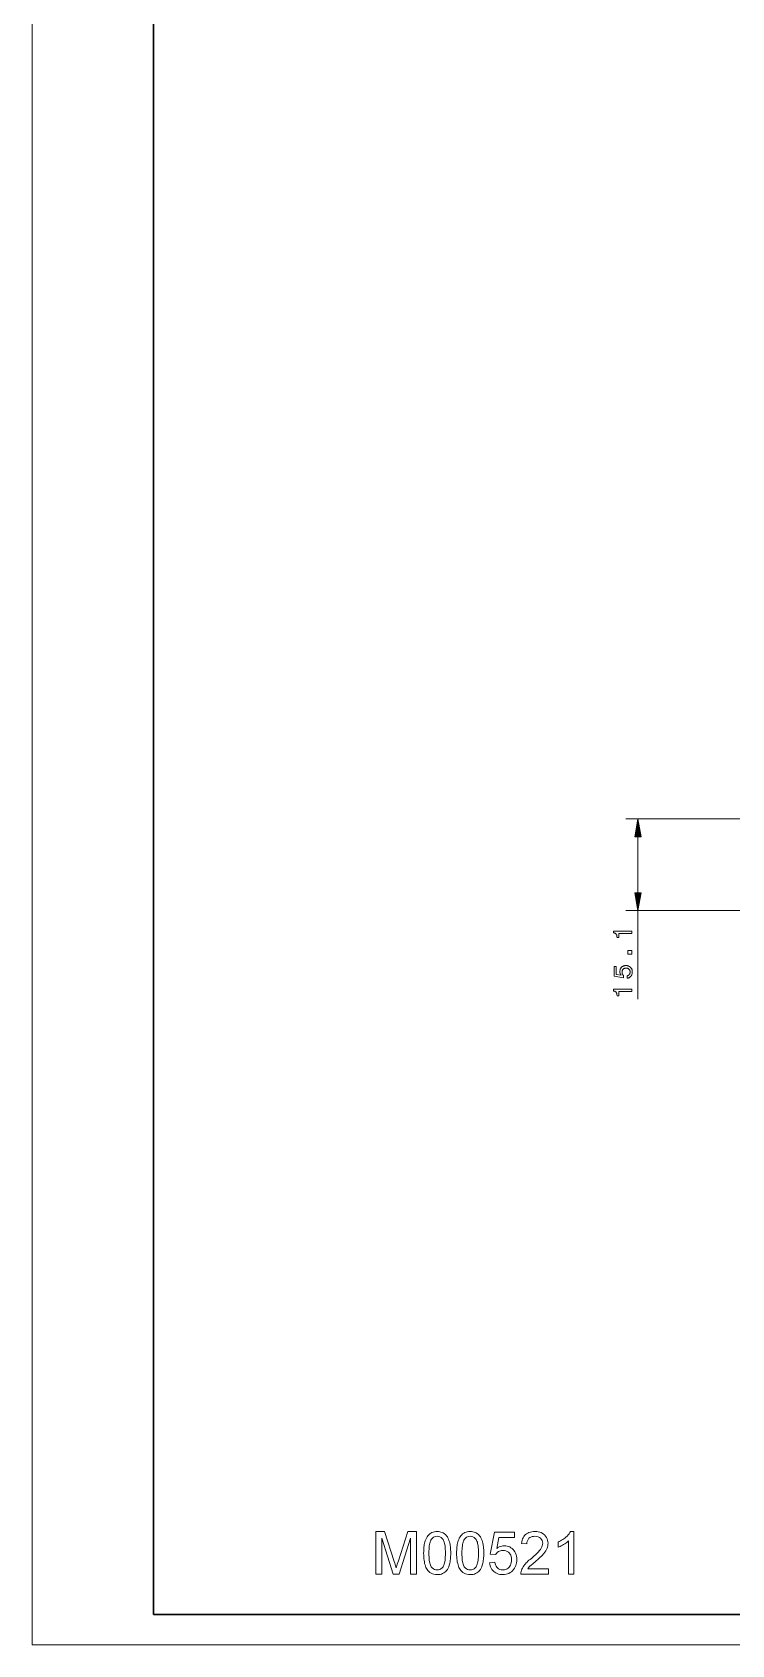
# Model space of a CAD drawing. Extents: x 0 to 297, y 0 to 420.
# Drawn here: x 0 to 115.4, y 0 to 265.8 of the extents above; entities that cross this region are included whole.
import ezdxf

# ---------------------------------------------------------------- set-up
doc = ezdxf.new("R2010")
doc.units = 0

msp = doc.modelspace()

# ---------------------------------------------------------------- linework, layer by layer
at = {"color": 7, "lineweight": 13}
for p, q in [((0, 0), (0, 420)), ((134.74, 136.13), (97.92, 136.13)), ((148.5, 121.03), (97.92, 121.03)), ((0, 0), (297, 0))]:
    msp.add_line(p, q, dxfattribs=at)
at = {"color": 7, "lineweight": 30}
for q in [(20, 415), (292, 5)]:
    msp.add_line((20, 5), q, dxfattribs=at)
at = {"color": 7, "lineweight": 13, "ltscale": 0.229779}
msp.add_line((99.92, 123.98), (99.92, 133.17), dxfattribs=at)
at = {"color": 7, "lineweight": 13, "ltscale": 0.364332}
msp.add_line((99.92, 106.45), (99.92, 121.03), dxfattribs=at)
at = {"color": 7, "lineweight": 13}
for points in [[(100.44, 133.17), (99.92, 136.13), (99.4, 133.17)], [(99.4, 123.98), (99.92, 121.03), (100.44, 123.98)], [(98.92, 117.27), (96.78, 117.27), (96.78, 116.57), (96.48, 116.57), (96.48, 116.64), (96.47, 116.72), (96.46, 116.78), (96.45, 116.85), (96.44, 116.91), (96.42, 116.96), (96.41, 117.01), (96.39, 117.06), (96.36, 117.1), (96.34, 117.14), (96.31, 117.18), (96.27, 117.21), (96.24, 117.24), (96.2, 117.27), (96.16, 117.29), (96.11, 117.31), (96.06, 117.33), (96.01, 117.35), (95.96, 117.36), (95.9, 117.37), (95.9, 117.66), (98.92, 117.66)], [(98.92, 113.85), (98.27, 113.85), (98.27, 114.45), (98.92, 114.45)], [(98.14, 109.88), (98.14, 110.28), (98.18, 110.29), (98.22, 110.3), (98.27, 110.31), (98.31, 110.33), (98.34, 110.35), (98.38, 110.37), (98.41, 110.39), (98.44, 110.42), (98.47, 110.44), (98.5, 110.48), (98.53, 110.51), (98.55, 110.54), (98.57, 110.58), (98.59, 110.62), (98.6, 110.66), (98.61, 110.7), (98.62, 110.74), (98.63, 110.79), (98.63, 110.83), (98.63, 110.88), (98.63, 110.94), (98.63, 111), (98.62, 111.05), (98.6, 111.1), (98.59, 111.15), (98.57, 111.2), (98.54, 111.25), (98.52, 111.29), (98.48, 111.33), (98.45, 111.37), (98.41, 111.4), (98.37, 111.43), (98.33, 111.46), (98.28, 111.48), (98.24, 111.5), (98.19, 111.52), (98.14, 111.53), (98.08, 111.54), (98.03, 111.55), (97.97, 111.55), (97.91, 111.55), (97.85, 111.54), (97.79, 111.53), (97.74, 111.52), (97.69, 111.5), (97.64, 111.48), (97.6, 111.46), (97.56, 111.43), (97.52, 111.4), (97.48, 111.37), (97.45, 111.33), (97.41, 111.29), (97.39, 111.25), (97.36, 111.2), (97.34, 111.16), (97.33, 111.11), (97.31, 111.05), (97.31, 111), (97.3, 110.94), (97.3, 110.88), (97.3, 110.85), (97.3, 110.81), (97.3, 110.78), (97.31, 110.75), (97.32, 110.71), (97.32, 110.68), (97.33, 110.65), (97.34, 110.62), (97.35, 110.59), (97.37, 110.56), (97.38, 110.53), (97.4, 110.51), (97.42, 110.48), (97.43, 110.45), (97.45, 110.43), (97.48, 110.4), (97.5, 110.38), (97.52, 110.35), (97.55, 110.33), (97.57, 110.31), (97.57, 109.97), (95.98, 110.2), (95.98, 111.8), (96.34, 111.8), (96.34, 110.49), (97.15, 110.37), (97.13, 110.39), (97.11, 110.42), (97.09, 110.44), (97.08, 110.46), (97.06, 110.49), (97.05, 110.51), (97.04, 110.54), (97.02, 110.57), (97.01, 110.6), (97, 110.63), (96.99, 110.65), (96.98, 110.68), (96.98, 110.72), (96.97, 110.75), (96.96, 110.78), (96.96, 110.81), (96.96, 110.84), (96.95, 110.88), (96.95, 110.91), (96.95, 110.94), (96.96, 111.04), (96.96, 111.12), (96.98, 111.21), (97, 111.29), (97.02, 111.36), (97.05, 111.43), (97.09, 111.5), (97.13, 111.57), (97.17, 111.63), (97.23, 111.69), (97.28, 111.74), (97.34, 111.79), (97.41, 111.83), (97.47, 111.87), (97.54, 111.9), (97.62, 111.92), (97.69, 111.94), (97.77, 111.96), (97.86, 111.97), (97.95, 111.97), (98.04, 111.97), (98.13, 111.96), (98.21, 111.94), (98.29, 111.92), (98.37, 111.89), (98.45, 111.86), (98.52, 111.82), (98.59, 111.78), (98.65, 111.73), (98.71, 111.67), (98.77, 111.61), (98.82, 111.54), (98.86, 111.48), (98.9, 111.4), (98.93, 111.33), (98.96, 111.25), (98.98, 111.16), (98.99, 111.08), (99, 110.99), (99, 110.89), (99, 110.81), (98.99, 110.73), (98.98, 110.65), (98.97, 110.58), (98.94, 110.51), (98.92, 110.44), (98.89, 110.37), (98.85, 110.31), (98.81, 110.25), (98.76, 110.19), (98.72, 110.14), (98.66, 110.09), (98.61, 110.05), (98.55, 110.01), (98.49, 109.97), (98.42, 109.94), (98.36, 109.92), (98.29, 109.9), (98.21, 109.89)], [(98.92, 107.67), (96.78, 107.67), (96.78, 106.97), (96.48, 106.97), (96.48, 107.05), (96.47, 107.12), (96.46, 107.19), (96.45, 107.25), (96.44, 107.31), (96.42, 107.37), (96.41, 107.42), (96.39, 107.47), (96.36, 107.51), (96.34, 107.55), (96.31, 107.58), (96.27, 107.62), (96.24, 107.65), (96.2, 107.67), (96.16, 107.7), (96.11, 107.72), (96.06, 107.74), (96.01, 107.75), (95.96, 107.76), (95.9, 107.77), (95.9, 108.07), (98.92, 108.07)], [(56.7, 11.66), (56.7, 18.66), (58.14, 18.66), (59.73, 13.73), (59.81, 13.47), (59.89, 13.24), (59.95, 13.03), (60.01, 12.85), (60.05, 12.7), (60.1, 12.87), (60.16, 13.06), (60.23, 13.28), (60.31, 13.54), (60.4, 13.82), (61.98, 18.66), (63.41, 18.66), (63.41, 11.66), (62.43, 11.66), (62.43, 17.59), (60.53, 11.66), (59.56, 11.66), (57.67, 17.59), (57.67, 11.66)], [(64.57, 15.11), (64.58, 15.38), (64.58, 15.63), (64.6, 15.88), (64.62, 16.11), (64.65, 16.34), (64.68, 16.55), (64.72, 16.75), (64.77, 16.94), (64.82, 17.12), (64.91, 17.36), (65.02, 17.59), (65.13, 17.79), (65.27, 17.98), (65.41, 18.14), (65.57, 18.27), (65.74, 18.39), (65.92, 18.49), (66.12, 18.56), (66.34, 18.62), (66.57, 18.65), (66.81, 18.66), (67.02, 18.65), (67.23, 18.62), (67.43, 18.58), (67.62, 18.51), (67.8, 18.43), (68.01, 18.31), (68.19, 18.16), (68.35, 17.98), (68.49, 17.78), (68.58, 17.61), (68.67, 17.41), (68.75, 17.21), (68.83, 16.99), (68.89, 16.75), (68.93, 16.57), (68.97, 16.37), (68.99, 16.15), (69.02, 15.92), (69.03, 15.66), (69.04, 15.39), (69.04, 15.11), (69.04, 14.84), (69.03, 14.59), (69.02, 14.34), (69, 14.11), (68.97, 13.89), (68.93, 13.67), (68.89, 13.47), (68.85, 13.29), (68.8, 13.11), (68.71, 12.86), (68.6, 12.63), (68.49, 12.43), (68.36, 12.25), (68.21, 12.09), (68.06, 11.95), (67.88, 11.83), (67.7, 11.73), (67.5, 11.66), (67.28, 11.6), (67.05, 11.57), (66.81, 11.56), (66.53, 11.57), (66.28, 11.62), (66.04, 11.68), (65.81, 11.78), (65.61, 11.9), (65.42, 12.05), (65.25, 12.23), (65.14, 12.39), (65.04, 12.57), (64.95, 12.76), (64.87, 12.96), (64.8, 13.18), (64.74, 13.41), (64.69, 13.66), (64.65, 13.92), (64.61, 14.19), (64.59, 14.48), (64.58, 14.79)], [(70.02, 15.11), (70.02, 15.38), (70.03, 15.63), (70.04, 15.88), (70.07, 16.11), (70.09, 16.34), (70.13, 16.55), (70.17, 16.75), (70.22, 16.94), (70.27, 17.12), (70.36, 17.36), (70.46, 17.59), (70.58, 17.79), (70.71, 17.98), (70.85, 18.14), (71.01, 18.27), (71.18, 18.39), (71.37, 18.49), (71.57, 18.56), (71.78, 18.62), (72.01, 18.65), (72.25, 18.66), (72.47, 18.65), (72.68, 18.62), (72.88, 18.58), (73.06, 18.51), (73.25, 18.43), (73.45, 18.31), (73.64, 18.16), (73.8, 17.98), (73.93, 17.78), (74.03, 17.61), (74.12, 17.41), (74.2, 17.21), (74.27, 16.99), (74.34, 16.75), (74.38, 16.57), (74.41, 16.37), (74.44, 16.15), (74.46, 15.92), (74.48, 15.66), (74.49, 15.39), (74.49, 15.11), (74.49, 14.84), (74.48, 14.59), (74.46, 14.34), (74.44, 14.11), (74.41, 13.89), (74.38, 13.67), (74.34, 13.47), (74.29, 13.29), (74.24, 13.11), (74.15, 12.86), (74.05, 12.63), (73.93, 12.43), (73.8, 12.25), (73.66, 12.09), (73.5, 11.95), (73.33, 11.83), (73.14, 11.73), (72.94, 11.66), (72.73, 11.6), (72.5, 11.57), (72.25, 11.56), (71.98, 11.57), (71.72, 11.62), (71.48, 11.68), (71.26, 11.78), (71.05, 11.9), (70.87, 12.05), (70.7, 12.23), (70.59, 12.39), (70.49, 12.57), (70.4, 12.76), (70.32, 12.96), (70.25, 13.18), (70.19, 13.41), (70.13, 13.66), (70.09, 13.92), (70.06, 14.19), (70.04, 14.48), (70.02, 14.79)], [(85.18, 12.53), (85.18, 11.66), (80.61, 11.66), (80.62, 11.87), (80.65, 12.07), (80.71, 12.27), (80.78, 12.46), (80.88, 12.65), (80.98, 12.84), (81.11, 13.03), (81.25, 13.21), (81.36, 13.35), (81.49, 13.48), (81.63, 13.63), (81.78, 13.77), (81.95, 13.93), (82.14, 14.08), (82.34, 14.24), (82.58, 14.45), (82.8, 14.65), (83, 14.83), (83.19, 15.01), (83.35, 15.17), (83.5, 15.32), (83.63, 15.47), (83.74, 15.6), (83.83, 15.72), (83.97, 15.93), (84.08, 16.13), (84.15, 16.33), (84.2, 16.53), (84.21, 16.73), (84.19, 16.96), (84.12, 17.18), (84.01, 17.37), (83.85, 17.55), (83.66, 17.69), (83.44, 17.8), (83.2, 17.86), (82.92, 17.88), (82.69, 17.87), (82.48, 17.83), (82.28, 17.76), (82.11, 17.67), (81.95, 17.55), (81.8, 17.36), (81.68, 17.15), (81.61, 16.9), (81.59, 16.62), (80.71, 16.71), (80.75, 16.98), (80.8, 17.22), (80.88, 17.44), (80.97, 17.65), (81.09, 17.84), (81.23, 18.01), (81.38, 18.16), (81.56, 18.29), (81.75, 18.4), (81.95, 18.5), (82.18, 18.57), (82.42, 18.62), (82.67, 18.65), (82.94, 18.66), (83.22, 18.65), (83.48, 18.61), (83.72, 18.56), (83.94, 18.48), (84.15, 18.37), (84.34, 18.25), (84.51, 18.1), (84.69, 17.91), (84.83, 17.7), (84.94, 17.48), (85.02, 17.24), (85.07, 16.99), (85.09, 16.72), (85.08, 16.52), (85.05, 16.31), (85, 16.11), (84.93, 15.9), (84.84, 15.7), (84.72, 15.49), (84.58, 15.27), (84.41, 15.05), (84.3, 14.92), (84.16, 14.77), (84, 14.61), (83.82, 14.44), (83.62, 14.25), (83.4, 14.06), (83.16, 13.84), (82.92, 13.64), (82.71, 13.47), (82.52, 13.31), (82.37, 13.18), (82.25, 13.07), (82.15, 12.99), (82, 12.84), (81.87, 12.68), (81.76, 12.53)], [(89.36, 11.66), (88.49, 11.66), (88.49, 17.11), (88.35, 17), (88.2, 16.88), (88.04, 16.76), (87.86, 16.64), (87.66, 16.52), (87.46, 16.41), (87.27, 16.31), (87.08, 16.22), (86.91, 16.15), (86.74, 16.08), (86.74, 16.91), (86.95, 17.01), (87.14, 17.11), (87.33, 17.22), (87.52, 17.34), (87.69, 17.46), (87.86, 17.59), (88.02, 17.73), (88.23, 17.92), (88.41, 18.11), (88.57, 18.29), (88.7, 18.48), (88.8, 18.66), (89.36, 18.66)], [(65.45, 15.11), (65.45, 14.78), (65.46, 14.47), (65.48, 14.19), (65.51, 13.93), (65.55, 13.69), (65.59, 13.48), (65.64, 13.29), (65.7, 13.13), (65.77, 12.98), (65.84, 12.87), (66, 12.68), (66.18, 12.53), (66.38, 12.42), (66.59, 12.36), (66.81, 12.34), (67.03, 12.36), (67.24, 12.42), (67.43, 12.53), (67.61, 12.68), (67.78, 12.87), (67.85, 12.99), (67.92, 13.13), (67.98, 13.29), (68.03, 13.48), (68.07, 13.69), (68.11, 13.93), (68.13, 14.19), (68.15, 14.47), (68.17, 14.78), (68.17, 15.11), (68.17, 15.43), (68.15, 15.73), (68.14, 16.01), (68.11, 16.27), (68.07, 16.5), (68.03, 16.71), (67.98, 16.9), (67.93, 17.07), (67.86, 17.21), (67.79, 17.33), (67.63, 17.53), (67.45, 17.68), (67.25, 17.79), (67.03, 17.86), (66.8, 17.88), (66.58, 17.86), (66.37, 17.8), (66.18, 17.71), (66.01, 17.57), (65.85, 17.4), (65.78, 17.26), (65.71, 17.11), (65.65, 16.93), (65.59, 16.73), (65.55, 16.51), (65.51, 16.28), (65.48, 16.02), (65.46, 15.73), (65.45, 15.43)], [(70.89, 15.11), (70.9, 14.78), (70.91, 14.47), (70.93, 14.19), (70.95, 13.93), (70.99, 13.69), (71.03, 13.48), (71.08, 13.29), (71.14, 13.13), (71.21, 12.98), (71.28, 12.87), (71.45, 12.68), (71.63, 12.53), (71.82, 12.42), (72.03, 12.36), (72.25, 12.34), (72.48, 12.36), (72.68, 12.42), (72.88, 12.53), (73.06, 12.68), (73.22, 12.87), (73.3, 12.99), (73.36, 13.13), (73.42, 13.29), (73.47, 13.48), (73.52, 13.69), (73.55, 13.93), (73.58, 14.19), (73.6, 14.47), (73.61, 14.78), (73.61, 15.11), (73.61, 15.43), (73.6, 15.73), (73.58, 16.01), (73.55, 16.27), (73.52, 16.5), (73.48, 16.71), (73.43, 16.9), (73.37, 17.07), (73.31, 17.21), (73.23, 17.33), (73.07, 17.53), (72.89, 17.68), (72.69, 17.79), (72.48, 17.86), (72.24, 17.88), (72.02, 17.86), (71.82, 17.8), (71.63, 17.71), (71.46, 17.57), (71.3, 17.4), (71.22, 17.26), (71.15, 17.11), (71.09, 16.93), (71.04, 16.73), (70.99, 16.51), (70.96, 16.28), (70.93, 16.02), (70.91, 15.73), (70.9, 15.43)], [(75.46, 13.51), (76.34, 13.6), (76.38, 13.36), (76.45, 13.15), (76.54, 12.96), (76.64, 12.8), (76.76, 12.66), (76.94, 12.52), (77.14, 12.42), (77.37, 12.36), (77.63, 12.34), (77.89, 12.36), (78.12, 12.41), (78.33, 12.5), (78.52, 12.63), (78.68, 12.79), (78.8, 12.95), (78.89, 13.13), (78.96, 13.32), (79.02, 13.53), (79.05, 13.76), (79.06, 14), (79.04, 14.28), (79, 14.53), (78.93, 14.75), (78.83, 14.96), (78.7, 15.13), (78.55, 15.28), (78.36, 15.4), (78.15, 15.48), (77.91, 15.53), (77.64, 15.55), (77.43, 15.54), (77.24, 15.5), (77.06, 15.44), (76.91, 15.36), (76.72, 15.22), (76.57, 15.06), (76.43, 14.87), (75.56, 14.96), (76.24, 18.56), (79.54, 18.56), (79.54, 17.69), (76.96, 17.69), (76.63, 15.88), (76.83, 16.01), (77.03, 16.13), (77.24, 16.21), (77.45, 16.27), (77.66, 16.31), (77.88, 16.32), (78.12, 16.31), (78.35, 16.27), (78.57, 16.21), (78.78, 16.12), (78.98, 16), (79.16, 15.86), (79.34, 15.69), (79.5, 15.5), (79.63, 15.3), (79.74, 15.08), (79.82, 14.84), (79.89, 14.6), (79.92, 14.33), (79.93, 14.06), (79.92, 13.79), (79.89, 13.53), (79.84, 13.29), (79.76, 13.05), (79.66, 12.83), (79.54, 12.61), (79.4, 12.41), (79.23, 12.21), (79.05, 12.04), (78.85, 11.89), (78.63, 11.77), (78.4, 11.68), (78.16, 11.61), (77.9, 11.57), (77.63, 11.56), (77.37, 11.57), (77.13, 11.6), (76.9, 11.66), (76.69, 11.73), (76.49, 11.83), (76.3, 11.95), (76.13, 12.09), (75.97, 12.25), (75.84, 12.43), (75.72, 12.61), (75.62, 12.82), (75.55, 13.03), (75.5, 13.26)]]:
    msp.add_lwpolyline(points, close=True, dxfattribs=at)
for points in [[(100.44, 133.17), (99.92, 136.13), (100.44, 133.17), (99.4, 133.17)], [(99.4, 123.98), (99.92, 121.03), (99.4, 123.98), (100.44, 123.98)]]:
    msp.add_solid(points, dxfattribs=at)

doc.saveas('drawing.dxf')
